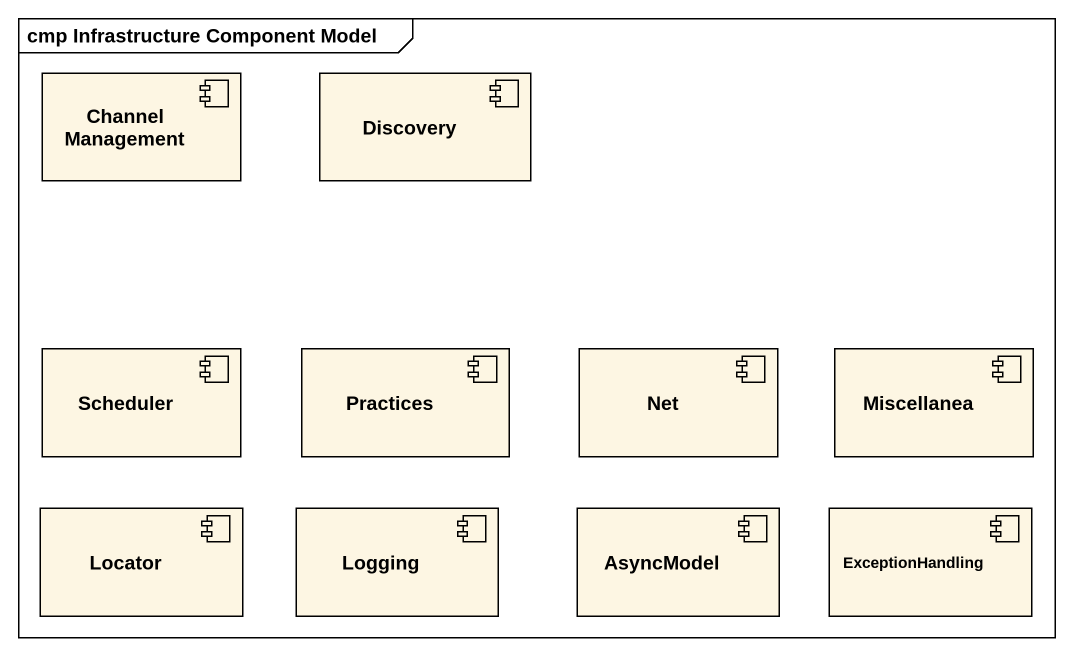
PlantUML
@startuml
mainframe cmp Infrastructure Component Model
component ChannelManagement
component Discovery
component Scheduler
component Practices
component Net
component Miscellanea
component Locator
component Logging
component AsyncModel
component ExceptionHandling
@enduml
